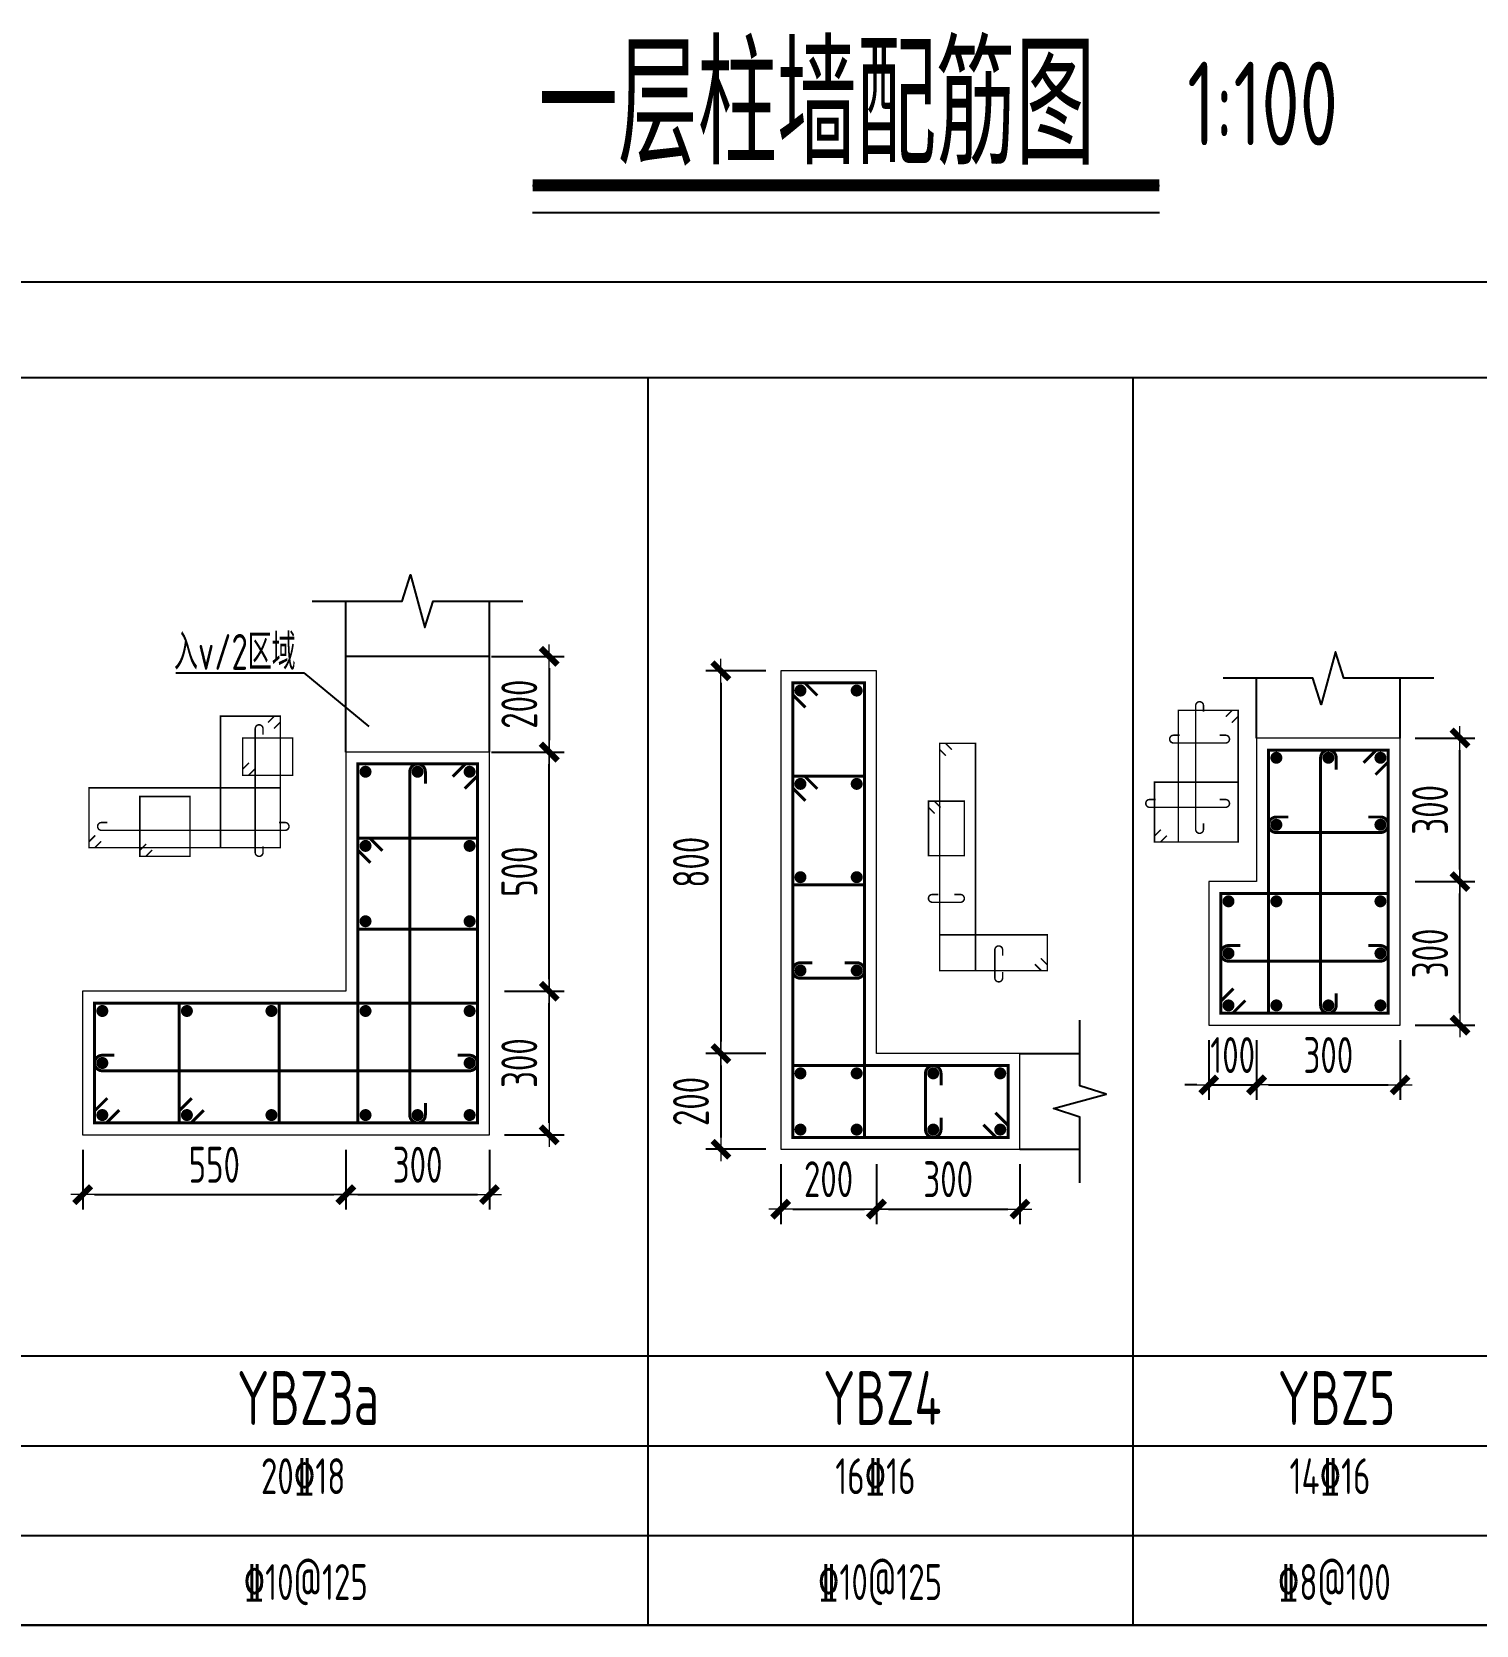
# Model space of a CAD drawing. Extents: x -144902 to 588294, y -160863 to 65494.
# Drawn here: x 4361 to 16434, y 22055 to 35374 of the extents above; entities that cross this region are included whole.
import ezdxf
from ezdxf.enums import TextEntityAlignment as Align

# ---------------------------------------------------------------- set-up
doc = ezdxf.new("R2010")
doc.units = 0
doc.header["$LTSCALE"] = 100
doc.layers.get('0').update_dxf_attribs({"linetype": 'CONTINUOUS'})
doc.layers.get('Defpoints').update_dxf_attribs({"linetype": 'CONTINUOUS'})
for name, color, linetype, lineweight in [('REIN', 6, 'CONTINUOUS', 18), ('Z-柱大样外框', 7, 'ByLayer', 18), ('Z-详图标注', 3, 'CONTINUOUS', 18)]:
    doc.layers.add(name, color=color, linetype=linetype, lineweight=lineweight)
for name, color, linetype in [('TAB', 7, 'CONTINUOUS'), ('TEXT', 7, 'CONTINUOUS'), ('THIN', 7, 'CONTINUOUS')]:
    doc.layers.add(name, color=color, linetype=linetype)
doc.styles.get("Standard").update_dxf_attribs({"font": 'tssdeng.shx', "width": 0.7, "bigfont": 'tssdchn.shx'})
doc.styles.add('TCCAD_Dimension', font='Tssdeng.shx', dxfattribs={"width": 0.7, "bigfont": 'tssdchn.shx'})
doc.dimstyles.new('TCCAD_25_100', dxfattribs={"dimtxt": 300, "dimasz": 100, "dimexe": 125, "dimexo": 125, "dimgap": 100, "dimtad": 1, "dimdec": 0, "dimlfac": 0.25, "dimzin": 0, "dimdsep": 46, "dimtxsty": 'TCCAD_Dimension', "dimblk": '_TCDBK25_100', "dimcen": 0, "dimclrt": 7, "dimadec": 0, "dimazin": 0, "dimtfac": 1, "dimtdec": 0, "dimtix": 1, "dimtmove": 2, "dimatfit": 3, "dimfxl": 1, "dimtolj": 1, "dimtzin": 0, "dimarcsym": 0})

# ---------------------------------------------------------------- blocks, each defined once
blk = doc.blocks.new('_TCDBK25_100')
blk.add_line((-1, 0), (1, 0))
at = {"const_width": 0.5}
blk.add_lwpolyline([(-0.7, -0.7), (0.7, 0.7)], dxfattribs=at)
blk = doc.blocks.new('*D11')
at = {"layer": 'Defpoints', "color": 0}
for p in [(4786, 26154), (6986, 26154), (6986, 25654)]:
    blk.add_point(p, dxfattribs=at)
at = {"layer": 'Z-详图标注', "color": 0, "lineweight": -2}
for p, q in [((4786, 26029), (4786, 25529)), ((6986, 26029), (6986, 25529)), ((4886, 25654), (6886, 25654))]:
    blk.add_line(p, q, dxfattribs=at)
at = {"layer": 'Z-详图标注', "color": 0, "lineweight": -2, "xscale": 100, "yscale": 100, "zscale": 100, "rotation": 180}
blk.add_blockref('_TCDBK25_100', (4786, 25654), dxfattribs=at)
at = {"layer": 'Z-详图标注', "color": 0, "lineweight": -2, "xscale": 100, "yscale": 100, "zscale": 100}
blk.add_blockref('_TCDBK25_100', (6986, 25654), dxfattribs=at)
at = {"layer": 'Z-详图标注', "color": 7, "insert": (5886, 25904), "char_height": 300, "attachment_point": 5, "style": 'TCCAD_Dimension'}
blk.add_mtext('\\A1;550', dxfattribs=at)
blk = doc.blocks.new('*D12')
at = {"layer": 'Defpoints', "color": 0}
for p in [(6986, 26154), (8186, 26154), (8186, 25654)]:
    blk.add_point(p, dxfattribs=at)
at = {"layer": 'Z-详图标注', "color": 0, "lineweight": -2}
for p, q in [((6986, 26029), (6986, 25529)), ((8186, 26029), (8186, 25529)), ((7086, 25654), (8086, 25654))]:
    blk.add_line(p, q, dxfattribs=at)
at = {"layer": 'Z-详图标注', "color": 0, "lineweight": -2, "xscale": 100, "yscale": 100, "zscale": 100, "rotation": 180}
blk.add_blockref('_TCDBK25_100', (6986, 25654), dxfattribs=at)
at = {"layer": 'Z-详图标注', "color": 0, "lineweight": -2, "xscale": 100, "yscale": 100, "zscale": 100}
blk.add_blockref('_TCDBK25_100', (8186, 25654), dxfattribs=at)
at = {"layer": 'Z-详图标注', "color": 7, "insert": (7586, 25904), "char_height": 300, "attachment_point": 5, "style": 'TCCAD_Dimension'}
blk.add_mtext('\\A1;300', dxfattribs=at)
blk = doc.blocks.new('*D13')
at = {"layer": 'Defpoints', "color": 0}
for p in [(8186, 27354), (8686, 27354), (8186, 26154)]:
    blk.add_point(p, dxfattribs=at)
at = {"layer": 'Z-详图标注', "color": 0, "lineweight": -2}
for p, q in [((8311, 27354), (8811, 27354)), ((8686, 26254), (8686, 27254)), ((8311, 26154), (8811, 26154))]:
    blk.add_line(p, q, dxfattribs=at)
at = {"layer": 'Z-详图标注', "color": 0, "lineweight": -2, "xscale": 100, "yscale": 100, "zscale": 100}
for p, rotation in [((8686, 27354), 90), ((8686, 26154), 270)]:
    blk.add_blockref('_TCDBK25_100', p, dxfattribs=dict(at, rotation=rotation))
at = {"layer": 'Z-详图标注', "color": 7, "insert": (8436, 26754), "char_height": 300, "attachment_point": 5, "rotation": 90, "style": 'TCCAD_Dimension'}
blk.add_mtext('\\A1;300', dxfattribs=at)
blk = doc.blocks.new('*D14')
at = {"layer": 'Defpoints', "color": 0}
for p in [(8186, 29354), (8686, 29354), (8186, 27354)]:
    blk.add_point(p, dxfattribs=at)
at = {"layer": 'Z-详图标注', "color": 0, "lineweight": -2}
for p, q in [((8311, 29354), (8811, 29354)), ((8686, 27454), (8686, 29254)), ((8311, 27354), (8811, 27354))]:
    blk.add_line(p, q, dxfattribs=at)
at = {"layer": 'Z-详图标注', "color": 0, "lineweight": -2, "xscale": 100, "yscale": 100, "zscale": 100}
for p, rotation in [((8686, 29354), 90), ((8686, 27354), 270)]:
    blk.add_blockref('_TCDBK25_100', p, dxfattribs=dict(at, rotation=rotation))
at = {"layer": 'Z-详图标注', "color": 7, "insert": (8436, 28354), "char_height": 300, "attachment_point": 5, "rotation": 90, "style": 'TCCAD_Dimension'}
blk.add_mtext('\\A1;500', dxfattribs=at)
blk = doc.blocks.new('*D15')
at = {"layer": 'Defpoints', "color": 0}
for p in [(10621, 30033), (10121, 26833), (10621, 26833)]:
    blk.add_point(p, dxfattribs=at)
at = {"layer": 'Z-详图标注', "color": 0, "lineweight": -2}
for p, q in [((10496, 30033), (9996, 30033)), ((10121, 29933), (10121, 26933)), ((10496, 26833), (9996, 26833))]:
    blk.add_line(p, q, dxfattribs=at)
at = {"layer": 'Z-详图标注', "color": 0, "lineweight": -2, "xscale": 100, "yscale": 100, "zscale": 100}
for p, rotation in [((10121, 30033), 90), ((10121, 26833), 270)]:
    blk.add_blockref('_TCDBK25_100', p, dxfattribs=dict(at, rotation=rotation))
at = {"layer": 'Z-详图标注', "color": 7, "insert": (9871, 28433), "char_height": 300, "attachment_point": 5, "rotation": 90, "style": 'TCCAD_Dimension'}
blk.add_mtext('\\A1;800', dxfattribs=at)
blk = doc.blocks.new('*D16')
at = {"layer": 'Defpoints', "color": 0}
for p in [(10621, 26833), (10121, 26033), (10621, 26033)]:
    blk.add_point(p, dxfattribs=at)
at = {"layer": 'Z-详图标注', "color": 0, "lineweight": -2}
for p, q in [((10496, 26833), (9996, 26833)), ((10121, 26733), (10121, 26133)), ((10496, 26033), (9996, 26033))]:
    blk.add_line(p, q, dxfattribs=at)
at = {"layer": 'Z-详图标注', "color": 0, "lineweight": -2, "xscale": 100, "yscale": 100, "zscale": 100}
for p, rotation in [((10121, 26833), 90), ((10121, 26033), 270)]:
    blk.add_blockref('_TCDBK25_100', p, dxfattribs=dict(at, rotation=rotation))
at = {"layer": 'Z-详图标注', "color": 7, "insert": (9871, 26433), "char_height": 300, "attachment_point": 5, "rotation": 90, "style": 'TCCAD_Dimension'}
blk.add_mtext('\\A1;200', dxfattribs=at)
blk = doc.blocks.new('*D17')
at = {"layer": 'Defpoints', "color": 0}
for p in [(10621, 26033), (11421, 26033), (11421, 25533)]:
    blk.add_point(p, dxfattribs=at)
at = {"layer": 'Z-详图标注', "color": 0, "lineweight": -2}
for p, q in [((10621, 25908), (10621, 25408)), ((11421, 25908), (11421, 25408)), ((10721, 25533), (11321, 25533))]:
    blk.add_line(p, q, dxfattribs=at)
at = {"layer": 'Z-详图标注', "color": 0, "lineweight": -2, "xscale": 100, "yscale": 100, "zscale": 100, "rotation": 180}
blk.add_blockref('_TCDBK25_100', (10621, 25533), dxfattribs=at)
at = {"layer": 'Z-详图标注', "color": 0, "lineweight": -2, "xscale": 100, "yscale": 100, "zscale": 100}
blk.add_blockref('_TCDBK25_100', (11421, 25533), dxfattribs=at)
at = {"layer": 'Z-详图标注', "color": 7, "insert": (11021, 25783), "char_height": 300, "attachment_point": 5, "style": 'TCCAD_Dimension'}
blk.add_mtext('\\A1;200', dxfattribs=at)
blk = doc.blocks.new('*D18')
at = {"layer": 'Defpoints', "color": 0}
for p in [(11421, 26033), (12621, 26033), (12621, 25533)]:
    blk.add_point(p, dxfattribs=at)
at = {"layer": 'Z-详图标注', "color": 0, "lineweight": -2}
for p, q in [((11421, 25908), (11421, 25408)), ((12621, 25908), (12621, 25408)), ((11521, 25533), (12521, 25533))]:
    blk.add_line(p, q, dxfattribs=at)
at = {"layer": 'Z-详图标注', "color": 0, "lineweight": -2, "xscale": 100, "yscale": 100, "zscale": 100, "rotation": 180}
blk.add_blockref('_TCDBK25_100', (11421, 25533), dxfattribs=at)
at = {"layer": 'Z-详图标注', "color": 0, "lineweight": -2, "xscale": 100, "yscale": 100, "zscale": 100}
blk.add_blockref('_TCDBK25_100', (12621, 25533), dxfattribs=at)
at = {"layer": 'Z-详图标注', "color": 7, "insert": (12021, 25783), "char_height": 300, "attachment_point": 5, "style": 'TCCAD_Dimension'}
blk.add_mtext('\\A1;300', dxfattribs=at)
blk = doc.blocks.new('*D19')
at = {"layer": 'Defpoints', "color": 0}
for p in [(14199, 27071), (14599, 27071), (14599, 26571)]:
    blk.add_point(p, dxfattribs=at)
at = {"layer": 'Z-详图标注', "color": 0, "lineweight": -2}
for p, q in [((14199, 26946), (14199, 26446)), ((14599, 26946), (14599, 26446)), ((14099, 26571), (13999, 26571)), ((14199, 26571), (14599, 26571)), ((14699, 26571), (14799, 26571))]:
    blk.add_line(p, q, dxfattribs=at)
at = {"layer": 'Z-详图标注', "color": 0, "lineweight": -2, "xscale": 100, "yscale": 100, "zscale": 100}
blk.add_blockref('_TCDBK25_100', (14199, 26571), dxfattribs=at)
at = {"layer": 'Z-详图标注', "color": 0, "lineweight": -2, "xscale": 100, "yscale": 100, "zscale": 100, "rotation": 180}
blk.add_blockref('_TCDBK25_100', (14599, 26571), dxfattribs=at)
at = {"layer": 'Z-详图标注', "color": 7, "insert": (14399, 26821), "char_height": 300, "attachment_point": 5, "style": 'TCCAD_Dimension'}
blk.add_mtext('\\A1;100', dxfattribs=at)
blk = doc.blocks.new('*D20')
at = {"layer": 'Defpoints', "color": 0}
for p in [(14599, 27071), (15799, 27071), (15799, 26571)]:
    blk.add_point(p, dxfattribs=at)
at = {"layer": 'Z-详图标注', "color": 0, "lineweight": -2}
for p, q in [((14599, 26946), (14599, 26446)), ((15799, 26946), (15799, 26446)), ((14699, 26571), (15699, 26571))]:
    blk.add_line(p, q, dxfattribs=at)
at = {"layer": 'Z-详图标注', "color": 0, "lineweight": -2, "xscale": 100, "yscale": 100, "zscale": 100, "rotation": 180}
blk.add_blockref('_TCDBK25_100', (14599, 26571), dxfattribs=at)
at = {"layer": 'Z-详图标注', "color": 0, "lineweight": -2, "xscale": 100, "yscale": 100, "zscale": 100}
blk.add_blockref('_TCDBK25_100', (15799, 26571), dxfattribs=at)
at = {"layer": 'Z-详图标注', "color": 7, "insert": (15199, 26821), "char_height": 300, "attachment_point": 5, "style": 'TCCAD_Dimension'}
blk.add_mtext('\\A1;300', dxfattribs=at)
blk = doc.blocks.new('*D21')
at = {"layer": 'Defpoints', "color": 0}
for p in [(15799, 28271), (16299, 28271), (15799, 27071)]:
    blk.add_point(p, dxfattribs=at)
at = {"layer": 'Z-详图标注', "color": 0, "lineweight": -2}
for p, q in [((15924, 28271), (16424, 28271)), ((16299, 27171), (16299, 28171)), ((15924, 27071), (16424, 27071))]:
    blk.add_line(p, q, dxfattribs=at)
at = {"layer": 'Z-详图标注', "color": 0, "lineweight": -2, "xscale": 100, "yscale": 100, "zscale": 100}
for p, rotation in [((16299, 28271), 90), ((16299, 27071), 270)]:
    blk.add_blockref('_TCDBK25_100', p, dxfattribs=dict(at, rotation=rotation))
at = {"layer": 'Z-详图标注', "color": 7, "insert": (16049, 27671), "char_height": 300, "attachment_point": 5, "rotation": 90, "style": 'TCCAD_Dimension'}
blk.add_mtext('\\A1;300', dxfattribs=at)
blk = doc.blocks.new('*D22')
at = {"layer": 'Defpoints', "color": 0}
for p in [(15799, 29471), (16299, 29471), (15799, 28271)]:
    blk.add_point(p, dxfattribs=at)
at = {"layer": 'Z-详图标注', "color": 0, "lineweight": -2}
for p, q in [((15924, 29471), (16424, 29471)), ((16299, 28371), (16299, 29371)), ((15924, 28271), (16424, 28271))]:
    blk.add_line(p, q, dxfattribs=at)
at = {"layer": 'Z-详图标注', "color": 0, "lineweight": -2, "xscale": 100, "yscale": 100, "zscale": 100}
for p, rotation in [((16299, 29471), 90), ((16299, 28271), 270)]:
    blk.add_blockref('_TCDBK25_100', p, dxfattribs=dict(at, rotation=rotation))
at = {"layer": 'Z-详图标注', "color": 7, "insert": (16049, 28871), "char_height": 300, "attachment_point": 5, "rotation": 90, "style": 'TCCAD_Dimension'}
blk.add_mtext('\\A1;300', dxfattribs=at)
blk = doc.blocks.new('*D158')
at = {"layer": 'Defpoints', "color": 0}
for p in [(8078, 30154), (8078, 29354), (8686, 29354)]:
    blk.add_point(p, dxfattribs=at)
at = {"layer": 'Z-详图标注', "color": 0, "lineweight": -2}
for p, q in [((8203, 30154), (8811, 30154)), ((8686, 30054), (8686, 29454)), ((8203, 29354), (8811, 29354))]:
    blk.add_line(p, q, dxfattribs=at)
at = {"layer": 'Z-详图标注', "color": 0, "lineweight": -2, "xscale": 100, "yscale": 100, "zscale": 100}
for p, rotation in [((8686, 30154), 90), ((8686, 29354), 270)]:
    blk.add_blockref('_TCDBK25_100', p, dxfattribs=dict(at, rotation=rotation))
at = {"layer": 'Z-详图标注', "color": 7, "insert": (8436, 29754), "char_height": 300, "attachment_point": 5, "rotation": 90, "style": 'TCCAD_Dimension'}
blk.add_mtext('\\A1;200', dxfattribs=at)

msp = doc.modelspace()

# ---------------------------------------------------------------- linework, layer by layer
at = {"layer": 'REIN', "color": 210, "elevation": 0}
for points, const_width in [([(10827.191, 29726.753), (10721.125, 29832.819), (10721.125, 29932.819), (11321.125, 29932.819), (11321.125, 26132.819), (10721.125, 26132.819), (10721.125, 29932.819), (10821.125, 29932.819), (10927.191, 29826.753)], 25), ([(14341.976, 29649.051), (14395.009, 29702.084), (14445.009, 29702.084), (14445.009, 28602.084), (13945.009, 28602.084), (13945.009, 29702.084), (14445.009, 29702.084), (14445.009, 29652.084), (14391.976, 29599.051)], 12.5), ([(12002.267, 29323.358), (11949.234, 29376.391), (11949.234, 29426.391), (12249.234, 29426.391), (12249.234, 27526.391), (11949.234, 27526.391), (11949.234, 29426.391), (11999.234, 29426.391), (12052.267, 29373.358)], 12.5), ([(15493.239, 29264.956), (15599.305, 29371.022), (15699.305, 29371.022), (15699.305, 27171.022), (14699.305, 27171.022), (14699.305, 29371.022), (15699.305, 29371.022), (15699.305, 29271.022), (15593.239, 29164.956)], 25), ([(13848.042, 28655.117), (13795.009, 28602.084), (13745.009, 28602.084), (13745.009, 29102.084), (14445.009, 29102.084), (14445.009, 28602.084), (13745.009, 28602.084), (13745.009, 28652.084), (13798.042, 28705.117)], 12.5), ([(14505.371, 27277.088), (14399.305, 27171.022), (14299.305, 27171.022), (14299.305, 28171.022), (15699.305, 28171.022), (15699.305, 27171.022), (14299.305, 27171.022), (14299.305, 27271.022), (14405.371, 27377.088)], 25), ([(12796.201, 27629.424), (12849.234, 27576.391), (12849.234, 27526.391), (11949.234, 27526.391), (11949.234, 27826.391), (12849.234, 27826.391), (12849.234, 27526.391), (12799.234, 27526.391), (12746.201, 27579.424)], 12.5), ([(12415.059, 26338.885), (12521.125, 26232.819), (12521.125, 26132.819), (10721.125, 26132.819), (10721.125, 26732.819), (12521.125, 26732.819), (12521.125, 26132.819), (12421.125, 26132.819), (12315.059, 26238.885)], 25)]:
    msp.add_lwpolyline(points, dxfattribs=dict(at, const_width=const_width))
at = {"layer": 'REIN', "color": 6, "const_width": 50, "elevation": 0}
for points in [[(10786.125, 29842.819, 1), (10786.125, 29892.819, 1)], [(11256.125, 29842.819, 1), (11256.125, 29892.819, 1)], [(14739.305, 29306.022, 1), (14789.305, 29306.022, 1)], [(15174.305, 29306.022, 1), (15224.305, 29306.022, 1)], [(15609.305, 29306.022, 1), (15659.305, 29306.022, 1)], [(10786.125, 29062.819, 1), (10786.125, 29112.819, 1)], [(11256.125, 29062.819, 1), (11256.125, 29112.819, 1)], [(14739.305, 28746.022, 1), (14789.305, 28746.022, 1)], [(15609.305, 28746.022, 1), (15659.305, 28746.022, 1)], [(10786.125, 28282.819, 1), (10786.125, 28332.819, 1)], [(11256.125, 28282.819, 1), (11256.125, 28332.819, 1)], [(14339.305, 28106.022, 1), (14389.305, 28106.022, 1)], [(14739.305, 28106.022, 1), (14789.305, 28106.022, 1)], [(15609.305, 28106.022, 1), (15659.305, 28106.022, 1)], [(14339.305, 27671.022, 1), (14389.305, 27671.022, 1)], [(15609.305, 27671.022, 1), (15659.305, 27671.022, 1)], [(10786.125, 27502.819, 1), (10786.125, 27552.819, 1)], [(11256.125, 27502.819, 1), (11256.125, 27552.819, 1)], [(14339.305, 27236.022, 1), (14389.305, 27236.022, 1)], [(14739.305, 27236.022, 1), (14789.305, 27236.022, 1)], [(15174.305, 27236.022, 1), (15224.305, 27236.022, 1)], [(15609.305, 27236.022, 1), (15659.305, 27236.022, 1)], [(10786.125, 26642.819, 1), (10786.125, 26692.819, 1)], [(11256.125, 26642.819, 1), (11256.125, 26692.819, 1)], [(11896.125, 26642.819, 1), (11896.125, 26692.819, 1)], [(12456.125, 26642.819, 1), (12456.125, 26692.819, 1)], [(10786.125, 26172.819, 1), (10786.125, 26222.819, 1)], [(11256.125, 26172.819, 1), (11256.125, 26222.819, 1)], [(11896.125, 26172.819, 1), (11896.125, 26222.819, 1)], [(12456.125, 26172.819, 1), (12456.125, 26222.819, 1)]]:
    msp.add_lwpolyline(points, format="xyb", close=True, dxfattribs=at)
at = {"layer": 'REIN', "color": 6, "elevation": 0}
for points, const_width in [([(14155.009, 28757.084), (14155.009, 28707.084, -1), (14090.009, 28707.084), (14090.009, 29742.084, -1), (14155.009, 29742.084), (14155.009, 29692.084)], 12.5), ([(14290.009, 29494.584), (14340.009, 29494.584, -1), (14340.009, 29429.584), (13905.009, 29429.584, -1), (13905.009, 29494.584), (13955.009, 29494.584)], 12.5), ([(15264.305, 27336.022), (15264.305, 27236.022, -1), (15134.305, 27236.022), (15134.305, 29306.022, -1), (15264.305, 29306.022), (15264.305, 29206.022)], 25), ([(14290.009, 28957.084), (14340.009, 28957.084, -1), (14340.009, 28892.084), (13705.009, 28892.084, -1), (13705.009, 28957.084), (13755.009, 28957.084)], 12.5), ([(15534.305, 28811.022), (15634.305, 28811.022, -1), (15634.305, 28681.022), (14764.305, 28681.022, -1), (14764.305, 28811.022), (14864.305, 28811.022)], 25), ([(12073.401, 28163.058), (12123.401, 28163.058, -1), (12123.401, 28098.058), (11888.401, 28098.058, -1), (11888.401, 28163.058), (11938.401, 28163.058)], 12.5), ([(12475.901, 27515.558), (12475.901, 27465.558, -1), (12410.901, 27465.558), (12410.901, 27700.558, -1), (12475.901, 27700.558), (12475.901, 27650.558)], 12.5), ([(15534.305, 27736.022), (15634.305, 27736.022, -1), (15634.305, 27606.022), (14364.305, 27606.022, -1), (14364.305, 27736.022), (14464.305, 27736.022)], 25), ([(11156.125, 27592.819), (11256.125, 27592.819, -1), (11256.125, 27462.819), (10786.125, 27462.819, -1), (10786.125, 27592.819), (10886.125, 27592.819)], 25), ([(11961.125, 26297.819), (11961.125, 26197.819, -1), (11831.125, 26197.819), (11831.125, 26667.819, -1), (11961.125, 26667.819), (11961.125, 26567.819)], 25)]:
    msp.add_lwpolyline(points, format="xyb", dxfattribs=dict(at, const_width=const_width))
at = {"layer": 'REIN', "color": 210}
for points, const_width in [([(6335.365, 29601.541), (6388.398, 29654.574), (6438.398, 29654.574), (6438.398, 28554.574), (5938.398, 28554.574), (5938.398, 29654.574), (6438.398, 29654.574), (6438.398, 29604.574), (6385.365, 29551.541)], 12.5), ([(7879.524, 29148.251), (7985.591, 29254.317), (8085.591, 29254.317), (8085.591, 26254.317), (7085.591, 26254.317), (7085.591, 29254.317), (8085.591, 29254.317), (8085.591, 29154.317), (7979.524, 29048.251)], 25), ([(4941.431, 28607.607), (4888.398, 28554.574), (4838.398, 28554.574), (4838.398, 29054.574), (6438.398, 29054.574), (6438.398, 28554.574), (4838.398, 28554.574), (4838.398, 28604.574), (4891.431, 28657.607)], 12.5), ([(5091.657, 26360.383), (4985.591, 26254.317), (4885.591, 26254.317), (4885.591, 27254.317), (8085.591, 27254.317), (8085.591, 26254.317), (4885.591, 26254.317), (4885.591, 26354.317), (4991.657, 26460.383)], 25)]:
    msp.add_lwpolyline(points, dxfattribs=dict(at, const_width=const_width))
at = {"layer": 'REIN', "color": 6}
for points, const_width in [([(6293.398, 28564.574), (6293.398, 28514.574, -1), (6228.398, 28514.574), (6228.398, 29549.574, -1), (6293.398, 29549.574), (6293.398, 29499.574)], 12.5), ([(7650.591, 26419.317), (7650.591, 26319.317, -1), (7520.591, 26319.317), (7520.591, 29189.317, -1), (7650.591, 29189.317), (7650.591, 29089.317)], 25), ([(6428.398, 28764.574), (6478.398, 28764.574, -1), (6478.398, 28699.574), (4943.398, 28699.574, -1), (4943.398, 28764.574), (4993.398, 28764.574)], 12.5), ([(7920.591, 26819.317), (8020.591, 26819.317, -1), (8020.591, 26689.317), (4950.591, 26689.317, -1), (4950.591, 26819.317), (5050.591, 26819.317)], 25)]:
    msp.add_lwpolyline(points, format="xyb", dxfattribs=dict(at, const_width=const_width))
for points, const_width in [([(6226.153, 29213.045), (6173.12, 29160.012), (6123.12, 29160.012), (6123.12, 29471.172), (6541.453, 29471.172), (6541.453, 29160.012), (6123.12, 29160.012), (6123.12, 29210.012), (6176.153, 29263.045)], 12.5), ([(5367.265, 28535.107), (5314.232, 28482.074), (5264.232, 28482.074), (5264.232, 28982.074), (5682.565, 28982.074), (5682.565, 28482.074), (5264.232, 28482.074), (5264.232, 28532.074), (5317.265, 28585.107)], 12.5), ([(7191.657, 28428.288), (7085.591, 28534.354), (7085.591, 28634.354), (8085.59, 28634.354), (8085.59, 27874.354), (7085.591, 27874.354), (7085.591, 28634.354), (7185.591, 28634.354), (7291.657, 28528.288)], 25), ([(5798.323, 26360.383), (5692.257, 26254.317), (5592.257, 26254.317), (5592.257, 27254.317), (6428.924, 27254.317), (6428.924, 26254.317), (5592.257, 26254.317), (5592.257, 26354.317), (5698.323, 26460.383)], 25)]:
    msp.add_lwpolyline(points, dxfattribs=dict(at, const_width=const_width))
at = {"layer": 'REIN', "color": 6, "const_width": 50}
for points in [[(7175.591, 29189.317, 1), (7125.591, 29189.317, 1)], [(7610.591, 29189.317, 1), (7560.591, 29189.317, 1)], [(8045.591, 29189.317, 1), (7995.591, 29189.317, 1)], [(7150.591, 28544.354, 1), (7150.591, 28594.354, 1)], [(8020.59, 28544.354, 1), (8020.59, 28594.354, 1)], [(7150.591, 27914.354, 1), (7150.591, 27964.354, 1)], [(8020.59, 27914.354, 1), (8020.59, 27964.354, 1)], [(4975.591, 27189.317, 1), (4925.591, 27189.317, 1)], [(5682.257, 27189.317, 1), (5632.257, 27189.317, 1)], [(6388.924, 27189.317, 1), (6338.924, 27189.317, 1)], [(7175.591, 27189.317, 1), (7125.591, 27189.317, 1)], [(8045.591, 27189.317, 1), (7995.591, 27189.317, 1)], [(4975.591, 26754.317, 1), (4925.591, 26754.317, 1)], [(8045.591, 26754.317, 1), (7995.591, 26754.317, 1)], [(4975.591, 26319.317, 1), (4925.591, 26319.317, 1)], [(5682.257, 26319.317, 1), (5632.257, 26319.317, 1)], [(6388.924, 26319.317, 1), (6338.924, 26319.317, 1)], [(7175.591, 26319.317, 1), (7125.591, 26319.317, 1)], [(7610.591, 26319.317, 1), (7560.591, 26319.317, 1)], [(8045.591, 26319.317, 1), (7995.591, 26319.317, 1)]]:
    msp.add_lwpolyline(points, format="xyb", close=True, dxfattribs=at)
at = {"layer": 'REIN', "color": 6, "elevation": 0}
for points, const_width in [([(10827.191, 28946.753), (10721.125, 29052.819), (10721.125, 29152.819), (11321.125, 29152.819), (11321.125, 28242.819), (10721.125, 28242.819), (10721.125, 29152.819), (10821.125, 29152.819), (10927.191, 29046.753)], 25), ([(11908.934, 28840.025), (11855.901, 28893.058), (11855.901, 28943.058), (12155.901, 28943.058), (12155.901, 28488.058), (11855.901, 28488.058), (11855.901, 28943.058), (11905.901, 28943.058), (11958.934, 28890.025)], 12.5)]:
    msp.add_lwpolyline(points, dxfattribs=dict(at, const_width=const_width))
at = {"layer": 'TAB'}
for p, q in [((-17424.423, 33284.18), (55061.431, 33284.18, 0)), ((-15624.423, 32485.815), (55061.431, 32485.815, 0)), ((9511.398, 32485.815), (9511.398, 22055.238, 0)), ((13565.693, 32485.815), (13565.693, 22055.238, 0)), ((-17424.423, 24305.238, 0), (55061.431, 24305.238, 0)), ((-17424.423, 23555.238, 0), (55061.431, 23555.238, 0)), ((-17424.423, 22805.238, 0), (55061.431, 22805.238, 0)), ((55061.431, 22055.238, 0), (-17424.423, 22055.238, 0)), ((-17424.423, 22055.238, 0), (55061.431, 22055.238, 0))]:
    msp.add_line(p, q, dxfattribs=at)
at = {"layer": 'TEXT'}
for p, q in [((8546.816, 34090.776), (13787.316, 34090.776)), ((8546.816, 33864.825), (13787.316, 33864.825))]:
    msp.add_line(p, q, dxfattribs=at)
at = {"layer": 'TEXT', "const_width": 100}
msp.add_lwpolyline([(8546.816, 34091.384), (13787.316, 34091.384)], dxfattribs=at)
at = {"layer": 'THIN'}
for p, q in [((6985.591, 29354.317), (6985.591, 30615.178)), ((8185.591, 29354.317), (8185.591, 30615.178)), ((6985.591, 30154.317), (8185.591, 30154.317)), ((5565.087, 30014.879), (6635.089, 30014.879)), ((6635.089, 30014.879), (7179.388, 29566.694)), ((14599.305, 29471.022, 0), (14599.305, 29971.022, 0)), ((15799.305, 29471.022, 0), (15799.305, 29971.022, 0)), ((12621.125, 26832.819, 0), (13121.125, 26832.819, 0)), ((12621.125, 26032.819, 0), (13121.125, 26032.819, 0))]:
    msp.add_line(p, q, dxfattribs=at)
at = {"layer": 'THIN', "elevation": 0}
for points in [[(6705.591, 30615.178), (7455.591, 30615.178), (7525.591, 30835.178), (7645.591, 30395.178), (7715.591, 30615.178), (8465.591, 30615.178)], [(16079.305, 29971.022), (15329.305, 29971.022), (15259.305, 30191.022), (15139.305, 29751.022), (15069.305, 29971.022), (14319.305, 29971.022)], [(13121.125, 25752.819), (13121.125, 26302.819), (12901.125, 26372.819), (13341.125, 26492.819), (13121.125, 26562.819), (13121.125, 27112.819)]]:
    msp.add_lwpolyline(points, dxfattribs=at)
at = {"layer": 'Z-柱大样外框', "color": 1, "elevation": 0}
for points in [[(10621.125, 26032.819), (12621.125, 26032.819), (12621.125, 26832.819), (11421.125, 26832.819), (11421.125, 30032.819), (10621.125, 30032.819), (10621.125, 26032.819)], [(14199.305, 28271.022), (14199.305, 27071.022), (15799.305, 27071.022), (15799.305, 29471.022), (14599.305, 29471.022), (14599.305, 28271.022), (14199.305, 28271.022)]]:
    msp.add_lwpolyline(points, close=True, dxfattribs=at)
at = {"layer": 'Z-柱大样外框', "color": 1}
msp.add_lwpolyline([(8185.591, 26154.317), (8185.591, 29354.317), (6985.591, 29354.317), (6985.591, 27354.317), (4785.591, 27354.317), (4785.591, 26154.317), (8185.591, 26154.317)], close=True, dxfattribs=at)

# ---------------------------------------------------------------- texts
at = {"layer": 'TAB', "width": 0.7}
for s, p in [('YBZ3a', (6669.673, 23954.117, 0)), ('YBZ4', (11470.233, 23954.117, 0)), ('YBZ5', (15267.677, 23954.117, 0))]:
    msp.add_text(s, height=450, dxfattribs=at).set_placement(p, align=Align.MIDDLE_CENTER)
at = {"layer": 'TAB', "color": 7, "width": 0.7}
for s, p in [('20%%13218', (6276.484, 23060.282, 0)), ('16%%13216', (11077.044, 23060.282, 0)), ('14%%13216', (14874.488, 23060.282, 0))]:
    msp.add_text(s, height=300, dxfattribs=at).set_placement(p, align=Align.BOTTOM_LEFT)
for s, p in [('%%13210@125', (6650.617, 22415.248, 0)), ('%%13210@125', (11451.176, 22415.248, 0)), ('%%1328@100', (15248.62, 22415.248, 0))]:
    msp.add_text(s, height=300, dxfattribs=at).set_placement(p, align=Align.MIDDLE_CENTER)
at = {"layer": 'TEXT', "width": 0.7}
for s, height, p in [('一层柱墙配筋图', 1000, (8595.723, 34265.689, -1140.819)), ('1:100', 700, (14019.323, 34425.197))]:
    msp.add_text(s, height=height, dxfattribs=at).set_placement(p)
at = {"layer": 'THIN', "width": 0.7}
msp.add_text('入v/2区域', height=300, dxfattribs=at).set_placement((5549.603, 30041.062))

# ---------------------------------------------------------------- dimensions: what is measured, and where the dimension line sits
at = {"layer": 'Z-详图标注'}
for base, p1, p2, angle, picture, middle in [((8685.591, 29354.317, 0), (8078.5, 30154.317, 0), (8078.5, 29354.317, 0), 90, '*D158', (8435.591, 29754.317, 0)), ((10121.125, 26832.819, 0), (10621.125, 30032.819, 0), (10621.125, 26832.819, 0), 270, '*D15', (9871.125, 28432.819, 0)), ((16299.305, 29471.022, 0), (15799.305, 28271.022, 0), (15799.305, 29471.022, 0), 90, '*D22', (16049.305, 28871.022, 0)), ((8685.591, 29354.317), (8185.591, 27354.317), (8185.591, 29354.317), 90, '*D14', (8435.591, 28354.317)), ((16299.305, 28271.022, 0), (15799.305, 27071.022, 0), (15799.305, 28271.022, 0), 90, '*D21', (16049.305, 27671.022, 0)), ((8685.591, 27354.317), (8185.591, 26154.317), (8185.591, 27354.317), 90, '*D13', (8435.591, 26754.317)), ((10121.125, 26032.819, 0), (10621.125, 26832.819, 0), (10621.125, 26032.819, 0), 270, '*D16', (9871.125, 26432.819, 0))]:
    dim = msp.add_linear_dim(base=base, p1=p1, p2=p2, angle=angle, dimstyle='TCCAD_25_100', dxfattribs=at)
    dim.commit()
    dim.dimension.update_dxf_attribs({"geometry": picture, "text_midpoint": middle})
for base, p1, p2, picture, middle in [((14599.305, 26571.022, 0), (14199.305, 27071.022, 0), (14599.305, 27071.022, 0), '*D19', (14399.305, 26821.022, 0)), ((15799.305, 26571.022, 0), (14599.305, 27071.022, 0), (15799.305, 27071.022, 0), '*D20', (15199.305, 26821.022, 0)), ((6985.591, 25654.317), (4785.591, 26154.317), (6985.591, 26154.317), '*D11', (5885.591, 25904.317)), ((8185.591, 25654.317), (6985.591, 26154.317), (8185.591, 26154.317), '*D12', (7585.591, 25904.317)), ((11421.125, 25532.819, 0), (10621.125, 26032.819, 0), (11421.125, 26032.819, 0), '*D17', (11021.125, 25782.819, 0)), ((12621.125, 25532.819, 0), (11421.125, 26032.819, 0), (12621.125, 26032.819, 0), '*D18', (12021.125, 25782.819, 0))]:
    dim = msp.add_linear_dim(base=base, p1=p1, p2=p2, dimstyle='TCCAD_25_100', dxfattribs=at)
    dim.commit()
    dim.dimension.update_dxf_attribs({"geometry": picture, "text_midpoint": middle})

doc.saveas('drawing.dxf')
